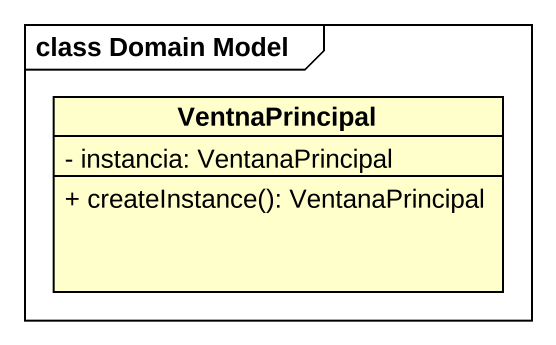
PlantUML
@startuml
mainframe class Domain Model
hide circle
hide empty members
skinparam classAttributeIconSize 0
class VentnaPrincipal {
  - instancia: VentanaPrincipal
  + createInstance(): VentanaPrincipal
}
@enduml
